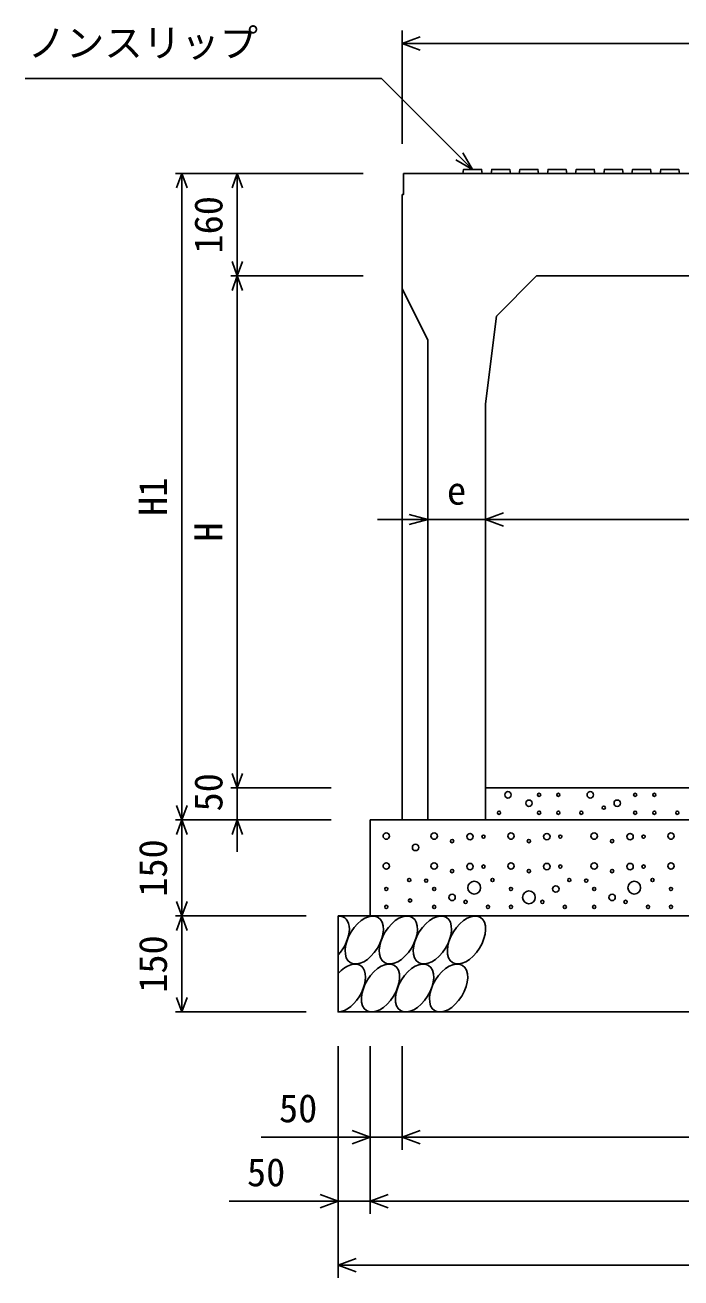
# Model space of a CAD drawing. Units: millimetres, scale not verified. Extents: x -16800 to 16800, y -5940 to 5940.
# Drawn here: x -12247 to -11222, y 853 to 2810 of the extents above; entities that cross this region are included whole.
import ezdxf
from ezdxf.enums import TextEntityAlignment as Align

# ---------------------------------------------------------------- set-up
doc = ezdxf.new("R2010")
doc.units = ezdxf.units.MM
doc.header["$LTSCALE"] = 20
for name, color, linetype, lineweight in [('0-0_DIM', 7, 'Continuous', 25), ('0-2_HATCH', 6, 'Continuous', 25), ('0-5_OUTLINE', 3, 'Continuous', 25)]:
    doc.layers.add(name, color=color, linetype=linetype, lineweight=lineweight)
doc.styles.add('ＭＳ ゴシック', font='')
doc.styles.get('ＭＳ ゴシック').set_extended_font_data('MS Gothic')

msp = doc.modelspace()

# ---------------------------------------------------------------- linework, layer by layer
at = {"layer": '0-0_DIM'}
for p, q in [((-11657.75, 2801.55), (-11657.75, 2624.8)), ((-10597.75, 2781.55), (-11657.75, 2781.55)), ((-12246.85, 2727.05), (-11689.96, 2727.05)), ((-11547.75, 2584.84), (-11689.96, 2727.05)), ((-11547.75, 2584.84), (-11562.75, 2610.82)), ((-11547.75, 2584.84), (-11573.73, 2599.84)), ((-12011.95, 2578.34), (-11718.62, 2578.34)), ((-12001.95, 2578.34), (-12001.95, 1568.34)), ((-11915.29, 2418.34), (-11915.29, 2578.34)), ((-11925.29, 2418.34), (-11718.62, 2418.34)), ((-11915.29, 1618.34), (-11915.29, 2418.34)), ((-11617.75, 2037.71), (-11696.39, 2037.71)), ((-11617.75, 2037.71), (-11646.73, 2045.48)), ((-11617.75, 2037.71), (-11646.73, 2029.95)), ((-11617.75, 2037.71), (-11527.75, 2037.71)), ((-11527.75, 2037.71), (-10727.75, 2037.71)), ((-11925.29, 1618.34), (-11768.62, 1618.34)), ((-11915.29, 1618.34), (-11915.29, 1568.34)), ((-12011.95, 1568.34), (-11768.62, 1568.34)), ((-12001.95, 1418.34), (-12001.95, 1568.34)), ((-11915.29, 1518.34), (-11915.29, 1568.34)), ((-12011.95, 1418.34), (-11807.75, 1418.34)), ((-12001.95, 1418.34), (-12001.95, 1268.34)), ((-12011.95, 1268.34), (-11807.75, 1268.34)), ((-11757.75, 852.82), (-11757.75, 1215.17)), ((-11707.75, 952.82), (-11707.75, 1215.17)), ((-11657.75, 1052.82), (-11657.75, 1215.17)), ((-11877.75, 1072.82), (-11657.75, 1072.82)), ((-11657.75, 1072.82), (-10597.75, 1072.82)), ((-11927.75, 972.82), (-11707.75, 972.82)), ((-11707.75, 972.82), (-10547.75, 972.82)), ((-11757.75, 872.82), (-10497.75, 872.82))]:
    msp.add_line(p, q, dxfattribs=at)
for points in [[(-11629.52, 2771.29), (-11657.71, 2781.55), (-11629.52, 2791.81)], [(-12010.16, 2555.78), (-12001.95, 2578.34), (-11993.75, 2555.78)], [(-11923.5, 2555.78), (-11915.29, 2578.34), (-11907.08, 2555.78)], [(-11907.08, 2440.89), (-11915.29, 2418.34), (-11923.5, 2440.89)], [(-11923.5, 2395.79), (-11915.29, 2418.34), (-11907.08, 2395.79)], [(-11499.56, 2027.45), (-11527.75, 2037.71), (-11499.56, 2047.97)], [(-11907.08, 1640.89), (-11915.29, 1618.34), (-11923.5, 1640.89)], [(-11993.75, 1590.89), (-12001.95, 1568.34), (-12010.16, 1590.89)], [(-11993.75, 1545.78), (-12001.95, 1568.34), (-12010.16, 1545.78)], [(-11907.08, 1545.78), (-11915.29, 1568.34), (-11923.5, 1545.78)], [(-11993.75, 1440.89), (-12001.95, 1418.34), (-12010.16, 1440.89)], [(-11993.75, 1395.78), (-12001.95, 1418.34), (-12010.16, 1395.78)], [(-11993.75, 1290.89), (-12001.95, 1268.34), (-12010.16, 1290.89)], [(-11735.94, 1083.08), (-11707.75, 1072.82), (-11735.94, 1062.56)], [(-11629.56, 1062.56), (-11657.75, 1072.82), (-11629.56, 1083.08)], [(-11785.94, 983.08), (-11757.75, 972.82), (-11785.94, 962.56)], [(-11679.56, 962.56), (-11707.75, 972.82), (-11679.56, 983.08)], [(-11729.56, 862.56), (-11757.75, 872.82), (-11729.56, 883.08)]]:
    msp.add_lwpolyline(points, dxfattribs=at)
at = {"layer": '0-2_HATCH'}
for points in [[(-11532.75, 2578.34), (-11533.75, 2584.84), (-11561.75, 2584.84), (-11562.75, 2578.34)], [(-11488.75, 2578.34), (-11489.75, 2584.84), (-11517.75, 2584.84), (-11518.75, 2578.34)], [(-11444.75, 2578.34), (-11445.75, 2584.84), (-11473.75, 2584.84), (-11474.75, 2578.34)], [(-11400.75, 2578.34), (-11401.75, 2584.84), (-11429.75, 2584.84), (-11430.75, 2578.34)], [(-11356.75, 2578.34), (-11357.75, 2584.84), (-11385.75, 2584.84), (-11386.75, 2578.34)], [(-11312.75, 2578.34), (-11313.75, 2584.84), (-11341.75, 2584.84), (-11342.75, 2578.34)], [(-11268.75, 2578.34), (-11269.75, 2584.84), (-11297.75, 2584.84), (-11298.75, 2578.34)], [(-11224.75, 2578.34), (-11225.75, 2584.84), (-11253.75, 2584.84), (-11254.75, 2578.34)]]:
    msp.add_lwpolyline(points, dxfattribs=at)
for centre, radius in [((-11492.45, 1607.65), 5), ((-11443.78, 1607.65), 2.5), ((-11413.78, 1607.65), 2.5), ((-11363.88, 1607.65), 5), ((-11293.78, 1607.65), 2.5), ((-11263.78, 1607.65), 2.5), ((-11459.67, 1594.52), 5), ((-11342.85, 1587.51), 2.5), ((-11321.82, 1594.52), 5), ((-11506.47, 1579.64), 2.5), ((-11443.78, 1579.64), 2.5), ((-11413.78, 1579.64), 2.5), ((-11377.9, 1579.64), 2.5), ((-11293.78, 1579.64), 2.5), ((-11263.78, 1579.64), 2.5), ((-11227.9, 1579.64), 2.5), ((-11682.58, 1543.19), 5), ((-11607.79, 1543.19), 5), ((-11551.71, 1542.32), 5), ((-11487.79, 1543.19), 5), ((-11431.71, 1542.32), 5), ((-11357.79, 1543.19), 5), ((-11301.71, 1542.32), 5), ((-11237.79, 1543.19), 5), ((-11636.81, 1525.42), 5), ((-11579.75, 1535.31), 2.5), ((-11530.68, 1542.32), 2.5), ((-11459.75, 1535.31), 2.5), ((-11410.68, 1542.32), 2.5), ((-11329.75, 1535.31), 2.5), ((-11280.68, 1542.32), 2.5), ((-11682.58, 1496.39), 5), ((-11607.79, 1496.39), 5), ((-11579.75, 1488.51), 2.5), ((-11551.71, 1495.52), 5), ((-11530.68, 1495.52), 2.5), ((-11487.79, 1496.39), 5), ((-11459.75, 1488.51), 2.5), ((-11431.71, 1495.52), 5), ((-11410.68, 1495.52), 2.5), ((-11357.79, 1496.39), 5), ((-11329.75, 1488.51), 2.5), ((-11301.71, 1495.52), 5), ((-11280.68, 1495.52), 2.5), ((-11237.79, 1496.39), 5), ((-11646.66, 1474.5), 2.5), ((-11620.2, 1473.59), 2.5), ((-11545.17, 1462.5), 10), ((-11516.66, 1474.5), 2.5), ((-11396.66, 1474.5), 2.5), ((-11370.2, 1473.59), 2.5), ((-11295.17, 1462.5), 10), ((-11266.66, 1474.5), 2.5), ((-11682.58, 1460.5), 2.5), ((-11607.79, 1460.5), 2.5), ((-11579.75, 1447.37), 5), ((-11487.79, 1460.5), 2.5), ((-11459.75, 1447.37), 10), ((-11417.69, 1460.5), 5), ((-11357.79, 1460.5), 2.5), ((-11329.75, 1447.37), 5), ((-11237.79, 1460.5), 2.5), ((-11682.58, 1432.48), 2.5), ((-11645.39, 1442.56), 2.5), ((-11607.79, 1432.48), 2.5), ((-11558.72, 1440.36), 2.5), ((-11523.67, 1432.48), 2.5), ((-11487.79, 1432.48), 2.5), ((-11438.72, 1440.36), 2.5), ((-11403.67, 1432.48), 2.5), ((-11357.79, 1432.48), 2.5), ((-11308.72, 1440.36), 2.5), ((-11273.67, 1432.48), 2.5), ((-11237.79, 1432.48), 2.5)]:
    msp.add_circle(centre, radius, dxfattribs=at)
for centre, start_param, end_param in [((-11770.12, 1380.82), 4.385593, 6.6745444), ((-11744.8, 1305.82), 3.5111464, 7.548991)]:
    msp.add_ellipse(centre, major_axis=(21.81, 35.31), ratio=0.5792, start_param=start_param, end_param=end_param, dxfattribs=at)
for centre in [(-11716.91, 1380.82), (-11663.7, 1380.82), (-11610.49, 1380.82), (-11557.28, 1380.82), (-11691.59, 1305.82), (-11638.38, 1305.82), (-11585.17, 1305.82)]:
    msp.add_ellipse(centre, major_axis=(21.81, 35.31), ratio=0.5792, dxfattribs=at)
at = {"layer": '0-5_OUTLINE'}
for p, q in [((-11127.75, 2578.34), (-11655.75, 2578.34)), ((-11657.75, 2545.34), (-11657.75, 1568.34)), ((-11510.61, 2355.48), (-11447.75, 2418.34)), ((-11657.75, 2398.34), (-11617.75, 2318.34)), ((-11510.61, 2355.48), (-11527.75, 2218.34)), ((-11617.75, 2318.34), (-11617.75, 1568.34)), ((-11527.75, 2218.34), (-11527.75, 1568.34)), ((-11527.75, 1618.34), (-10727.75, 1618.34)), ((-11707.75, 1568.34), (-11707.75, 1418.34)), ((-11707.75, 1568.34), (-10547.75, 1568.34)), ((-11657.75, 1568.34), (-11527.75, 1568.34)), ((-11757.75, 1418.34), (-10497.75, 1418.34))]:
    msp.add_line(p, q, dxfattribs=at)
for points in [[(-11655.75, 2578.34), (-11655.75, 2545.34), (-11657.75, 2545.34)], [(-10744.89, 2355.48), (-10807.75, 2418.34), (-11447.75, 2418.34)], [(-11757.75, 1418.34), (-11757.75, 1268.34), (-10497.75, 1268.34)]]:
    msp.add_lwpolyline(points, dxfattribs=at)

# ---------------------------------------------------------------- texts
at = {"layer": '0-0_DIM', "style": 'ＭＳ ゴシック'}
for s, p in [('ノンスリップ', (-12243.01, 2747.23)), ('e', (-11587.75, 2047.71)), ('50', (-11850.19, 1082.82)), ('50', (-11900.19, 982.82))]:
    msp.add_text(s, height=43.99, dxfattribs=at).set_placement(p, align=Align.BOTTOM_LEFT)
for s, p in [('160', (-11925.29, 2453.34)), ('H1', (-12011.95, 2043.34)), ('H', (-11925.29, 2003.34)), ('50', (-11925.29, 1581.66)), ('150', (-12011.95, 1448.34)), ('150', (-12011.95, 1298.34))]:
    msp.add_text(s, height=43.99, rotation=90, dxfattribs=at).set_placement(p, align=Align.BOTTOM_LEFT)

doc.saveas('drawing.dxf')
